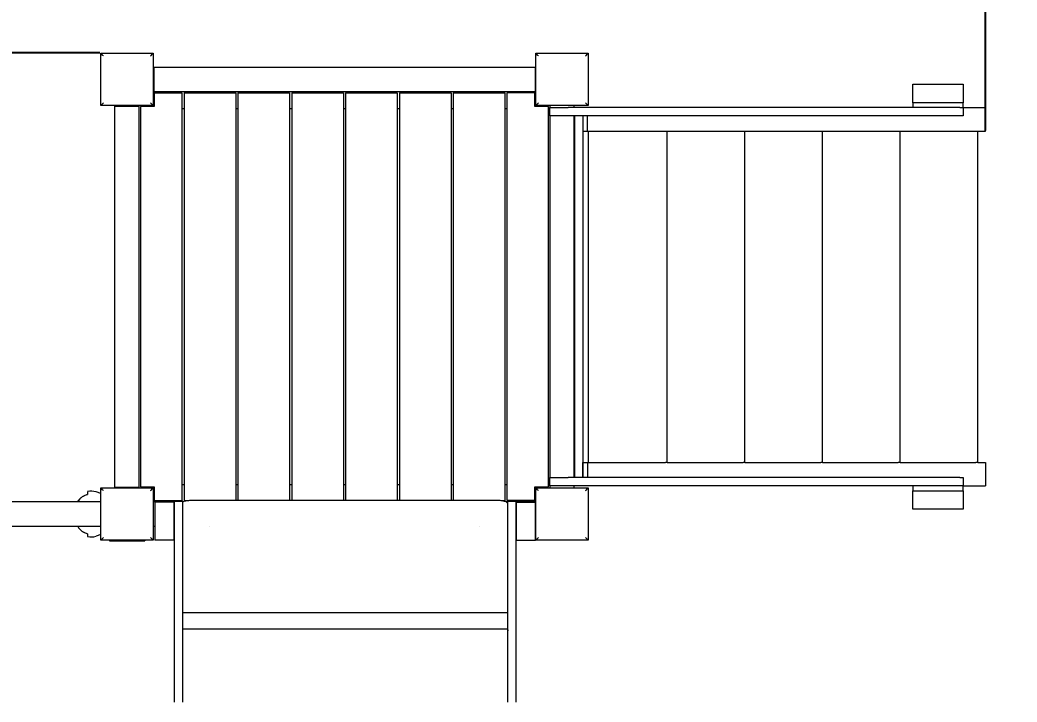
# Model space of a CAD drawing. Extents: x -4644 to 4111, y -3843 to 4581.
# Drawn here: x 149 to 1982, y 457 to 1712 of the extents above; entities that cross this region are included whole.
import ezdxf

# ---------------------------------------------------------------- set-up
doc = ezdxf.new("R2010")
doc.units = 0
doc.header["$LTSCALE"] = 5
doc.header["$PDMODE"] = 33
doc.header["$PDSIZE"] = 20
doc.linetypes.add('HIDDEN', pattern=[0.375, 0.25, -0.125])
doc.layers.get('Defpoints').update_dxf_attribs({"linetype": 'CONTINUOUS'})
for name, color, linetype in [('LCPROD_FALLINGSPACE', 63, 'HIDDEN'), ('Lg_area', 4, 'CONTINUOUS'), ('Lg_dim', 7, 'CONTINUOUS'), ('Lg_prod', 40, 'CONTINUOUS')]:
    doc.layers.add(name, color=color, linetype=linetype)
doc.styles.add('LG1', font='arial.ttf', dxfattribs={"height": 185})
doc.styles.get("Standard").update_dxf_attribs({"font": 'SIMPLEX'})
doc.dimstyles.new('LG_DIM', dxfattribs={"dimtxt": 2.5, "dimasz": 2.5, "dimexe": 1.25, "dimexo": 0.625, "dimtad": 1, "dimdec": 4, "dimdsep": 46, "dimlunit": 6, "dimtxsty": 'STANDARD', "dimcen": 2.5, "dimadec": 0, "dimazin": 0, "dimtfac": 1, "dimtdec": 4, "dimtmove": 0, "dimatfit": 3, "dimfxl": 1, "dimtolj": 1, "dimtzin": 0, "dimarcsym": 0})

# ---------------------------------------------------------------- blocks, each defined once
blk = doc.blocks.new('*D4')
at = {"layer": 'Defpoints', "color": 0}
for p in [(1167, 3125.3), (1050.3, -3127.7), (3830.4, -3127.7)]:
    blk.add_point(p, dxfattribs=at)
at = {"layer": 'Lg_dim', "color": 0, "lineweight": -2}
for p, q in [((1168, 3125.3), (3880.4, 3125.3)), ((3830.4, 3005.3), (3830.4, 143.3)), ((3830.4, -3007.7), (3830.4, -145.6)), ((1051.3, -3127.7), (3880.4, -3127.7))]:
    blk.add_line(p, q, dxfattribs=at)
at = {"layer": 'Lg_dim', "color": 0}
for points in [[(3850.4, 3005.3), (3810.4, 3005.3), (3830.4, 3125.3)], [(3810.4, -3007.7), (3850.4, -3007.7), (3830.4, -3127.7)]]:
    blk.add_solid(points, dxfattribs=at)
at = {"layer": 'Lg_dim', "color": 4, "insert": (3830.4, -1.2), "char_height": 185, "attachment_point": 5, "style": 'LG1'}
blk.add_mtext('\\A1;6250', dxfattribs=at)
blk = doc.blocks.new('*D5')
at = {"layer": 'Defpoints', "color": 0}
for p in [(2836, 802.8), (-3507, 787.6), (-3507, -3721.8)]:
    blk.add_point(p, dxfattribs=at)
at = {"layer": 'Lg_dim', "color": 0, "lineweight": -2}
for p, q in [((2836, 801.8), (2836, -3771.8)), ((-3507, 786.6), (-3507, -3771.8)), ((-3387, -3721.8), (-794.7, -3721.8)), ((2716, -3721.8), (-142.5, -3721.8))]:
    blk.add_line(p, q, dxfattribs=at)
at = {"layer": 'Lg_dim', "color": 0}
for points in [[(-3387, -3701.8), (-3387, -3741.8), (-3507, -3721.8)], [(2716, -3741.8), (2716, -3701.8), (2836, -3721.8)]]:
    blk.add_solid(points, dxfattribs=at)
at = {"layer": 'Lg_dim', "color": 4, "insert": (-468.6, -3721.8), "char_height": 185, "attachment_point": 5, "style": 'LG1'}
blk.add_mtext('\\A1;6340', dxfattribs=at)
blk = doc.blocks.new('*D6')
at = {"layer": 'Defpoints', "color": 0}
for p in [(-4363.7, 1651.6), (296.7, 1651.6), (458.7, -1244.5)]:
    blk.add_point(p, dxfattribs=at)
at = {"layer": 'Lg_dim', "color": 0, "lineweight": -2}
for p, q in [((295.7, 1651.6), (-4413.7, 1651.6)), ((-4363.7, 1531.6), (-4363.7, 347.9)), ((-4363.7, -1124.5), (-4363.7, 59.1)), ((457.7, -1244.5), (-4413.7, -1244.5))]:
    blk.add_line(p, q, dxfattribs=at)
at = {"layer": 'Lg_dim', "color": 0}
for points in [[(-4343.7, 1531.6), (-4383.7, 1531.6), (-4363.7, 1651.6)], [(-4383.7, -1124.5), (-4343.7, -1124.5), (-4363.7, -1244.5)]]:
    blk.add_solid(points, dxfattribs=at)
at = {"layer": 'Lg_dim', "color": 4, "insert": (-4363.7, 203.5), "char_height": 185, "attachment_point": 5, "style": 'LG1'}
blk.add_mtext('\\A1;2900', dxfattribs=at)
blk = doc.blocks.new('*D7')
at = {"layer": 'Defpoints', "color": 0}
for p in [(1924.4, 3427.1), (1924.4, 1507.8), (-2103.8, 821.8)]:
    blk.add_point(p, dxfattribs=at)
at = {"layer": 'Lg_dim', "color": 0, "lineweight": -2}
for p, q in [((-2103.8, 822.8), (-2103.8, 3477.1)), ((1924.4, 1508.8), (1924.4, 3477.1)), ((-1983.8, 3427.1), (-419, 3427.1)), ((1804.4, 3427.1), (239.6, 3427.1))]:
    blk.add_line(p, q, dxfattribs=at)
at = {"layer": 'Lg_dim', "color": 0}
for points in [[(-1983.8, 3447.1), (-1983.8, 3407.1), (-2103.8, 3427.1)], [(1804.4, 3407.1), (1804.4, 3447.1), (1924.4, 3427.1)]]:
    blk.add_solid(points, dxfattribs=at)
at = {"layer": 'Lg_dim', "color": 4, "insert": (-89.7, 3427.1), "char_height": 185, "attachment_point": 5, "style": 'LG1'}
blk.add_mtext('\\A1;4030', dxfattribs=at)

msp = doc.modelspace()

# ---------------------------------------------------------------- linework, layer by layer
at = {"layer": 'LCPROD_FALLINGSPACE', "linetype": 'Continuous', "lineweight": 0}
msp.add_arc((1910, 1602.8), 1500, 0, 90, dxfattribs=at)
at = {"layer": 'Lg_area', "linetype": 'Continuous', "lineweight": 0}
msp.add_arc((1336, 1602.8), 1500, 0, 85.6683, dxfattribs=at)
at = {"layer": 'Lg_prod', "linetype": 'Continuous', "lineweight": 0}
for p, q in [((297.5, 1554.8), (297.5, 1650.8)), ((297.5, 1650.8), (393.5, 1650.8)), ((393.5, 1650.8), (393.5, 1554.8)), ((1097.5, 1554.8), (1097.5, 1650.8)), ((1097.5, 1650.8), (1193.5, 1650.8)), ((1193.5, 1650.8), (1193.5, 1554.8)), ((395, 1625.3), (393.5, 1625.3)), ((393.5, 1625.3), (393.5, 1580.3)), ((395, 1625.3), (1096, 1625.3)), ((395, 1625.3), (395, 1580.3)), ((1097.5, 1625.3), (1096, 1625.3)), ((1096, 1625.3), (1096, 1580.3)), ((1097.5, 1580.3), (1097.5, 1625.3)), ((393.5, 1580.3), (395, 1580.3)), ((394.5, 1552.8), (394.5, 1580.3)), ((395, 1580.3), (1096, 1580.3)), ((395.5, 1577.8), (395.5, 1552.8)), ((395.5, 1577.8), (446.5, 1577.8)), ((446.5, 1577.8), (446.5, 827.8)), ((450.5, 1577.8), (545.5, 1577.8)), ((450.5, 1577.8), (450.5, 827.8)), ((545.5, 1577.8), (545.5, 828.4)), ((549.5, 1577.8), (644.5, 1577.8)), ((549.5, 1577.8), (549.5, 828.4)), ((644.5, 1577.8), (644.5, 828.4)), ((648.5, 1577.8), (743.5, 1577.8)), ((648.5, 1577.8), (648.5, 828.4)), ((743.5, 1577.8), (743.5, 828.4)), ((747.5, 1577.8), (842.5, 1577.8)), ((747.5, 1577.8), (747.5, 828.4)), ((842.5, 1577.8), (842.5, 828.4)), ((846.5, 1577.8), (941.5, 1577.8)), ((846.5, 1577.8), (846.5, 828.4)), ((941.5, 1577.8), (941.5, 828.4)), ((945.5, 1577.8), (1040.5, 1577.8)), ((945.5, 1577.8), (945.5, 828.4)), ((1040.5, 1577.8), (1040.5, 827.8)), ((1044.5, 827.8), (1044.5, 1577.8)), ((1095.5, 1577.8), (1044.5, 1577.8)), ((1095.5, 1552.8), (1095.5, 1577.8)), ((1096, 1580.3), (1097.5, 1580.3)), ((1096.5, 1552.8), (1096.5, 1580.3)), ((1790.4, 1559.8), (1790.4, 1593.8)), ((1790.4, 1593.8), (1883.4, 1593.8)), ((1883.4, 1593.8), (1883.4, 1559.8)), ((1883.4, 1559.8), (1790.4, 1559.8)), ((1790.4, 1559.8), (1790.4, 1550.8)), ((1883.4, 1550.8), (1883.4, 1559.8)), ((393.5, 1554.8), (297.5, 1554.8)), ((323, 1554.8), (323, 1553.3)), ((368, 1554.8), (323, 1554.8)), ((323, 852.3), (323, 1553.3)), ((323, 1553.3), (368, 1553.3)), ((368, 1553.3), (368, 1554.8)), ((368, 852.3), (368, 1553.3)), ((370.5, 1552.8), (370.5, 852.8)), ((395.5, 1552.8), (370.5, 1552.8)), ((450.5, 1548.4), (446.5, 1548.4)), ((549.5, 1548.4), (545.5, 1548.4)), ((648.5, 1548.4), (644.5, 1548.4)), ((747.5, 1548.4), (743.5, 1548.4)), ((846.5, 1548.4), (842.5, 1548.4)), ((945.5, 1548.4), (941.5, 1548.4)), ((1044.5, 1548.4), (1040.5, 1548.4)), ((1120.5, 1552.8), (1095.5, 1552.8)), ((1193.5, 1554.8), (1097.5, 1554.8)), ((1120.5, 852.8), (1120.5, 1552.8)), ((1123, 1554.8), (1123, 1550.8)), ((1168, 1554.8), (1123, 1554.8)), ((1123, 1535.8), (1123, 1550.8)), ((1123, 1550.8), (1128.7, 1550.8)), ((1128.7, 1550.8), (1157, 1550.8)), ((1877.4, 1550.8), (1157, 1550.8)), ((1168, 1550.8), (1168, 1554.8)), ((1877.4, 1550.8), (1883.3, 1550.8)), ((1883.3, 1550.8), (1883.4, 1550.8)), ((1883.4, 1550.8), (1924.4, 1550.8)), ((1883.4, 1550.8), (1883.4, 1535.8)), ((1924.4, 1507.8), (1924.4, 1550.8)), ((1123, 1535.8), (1123, 869.8)), ((1128.7, 1535.8), (1123, 1535.8)), ((1157, 1535.8), (1128.7, 1535.8)), ((1877.4, 1535.8), (1157, 1535.8)), ((1168, 869.8), (1168, 1535.8)), ((1168.5, 1535.8), (1168.5, 869.8)), ((1183.5, 1535.8), (1183.5, 1507.8)), ((1183.5, 1535.8), (1183.5, 869.8)), ((1192.3, 1507.8), (1192.3, 1535.8)), ((1883.4, 1535.8), (1877.4, 1535.8)), ((1168.5, 1507.8), (1168, 1507.8)), ((1183.5, 1507.8), (1192.3, 1507.8)), ((1192.3, 1507.8), (1335.7, 1507.8)), ((1194, 897.8), (1194, 1507.8)), ((1335.7, 1507.8), (1339, 1507.8)), ((1339, 1507.8), (1478.5, 1507.8)), ((1339, 897.8), (1339, 1507.8)), ((1478.5, 1507.8), (1481.7, 1507.8)), ((1481.7, 1507.8), (1621.2, 1507.8)), ((1481.7, 897.8), (1481.7, 1507.8)), ((1621.2, 1507.8), (1624.4, 1507.8)), ((1624.4, 1507.8), (1763.9, 1507.8)), ((1624.4, 897.8), (1624.4, 1507.8)), ((1763.9, 1507.8), (1767.2, 1507.8)), ((1767.2, 1507.8), (1906.6, 1507.8)), ((1767.2, 897.8), (1767.2, 1507.8)), ((1906.6, 1507.8), (1909.9, 1507.8)), ((1909.9, 1507.8), (1924.4, 1507.8)), ((1909.9, 897.8), (1909.9, 1507.8)), ((1168.5, 897.8), (1168, 897.8)), ((1183.5, 869.8), (1183.5, 897.8)), ((1183.5, 897.8), (1192.3, 897.8)), ((1192.3, 897.8), (1335.7, 897.8)), ((1192.3, 897.8), (1192.3, 869.8)), ((1339, 897.8), (1335.7, 897.8)), ((1339, 897.8), (1478.5, 897.8)), ((1481.7, 897.8), (1478.5, 897.8)), ((1481.7, 897.8), (1621.2, 897.8)), ((1624.4, 897.8), (1621.2, 897.8)), ((1624.4, 897.8), (1763.9, 897.8)), ((1767.2, 897.8), (1763.9, 897.8)), ((1767.2, 897.8), (1906.6, 897.8)), ((1909.9, 897.8), (1906.6, 897.8)), ((1909.9, 897.8), (1924.4, 897.8)), ((1924.4, 897.8), (1924.4, 854.8)), ((1123, 854.8), (1123, 869.8)), ((1123, 869.8), (1128.7, 869.8)), ((1128.7, 869.8), (1157, 869.8)), ((1877.4, 869.8), (1157, 869.8)), ((1877.4, 869.8), (1883.4, 869.8)), ((1883.4, 869.8), (1883.4, 854.8)), ((273, 844), (273, 839)), ((297.5, 840.5), (288.5, 843.6)), ((297.5, 754.8), (297.5, 850.8)), ((297.5, 850.8), (393.5, 850.8)), ((323, 852.3), (323, 850.8)), ((323, 852.3), (368, 852.3)), ((323, 850.8), (368, 850.8)), ((368, 850.8), (368, 852.3)), ((370.5, 852.8), (395.5, 852.8)), ((393.5, 850.8), (393.5, 754.8)), ((394.5, 852.8), (394.5, 825.3)), ((395.5, 852.8), (395.5, 827.8)), ((446.5, 857.2), (450.5, 857.2)), ((545.5, 857.2), (549.5, 857.2)), ((644.5, 857.2), (648.5, 857.2)), ((743.5, 857.2), (747.5, 857.2)), ((842.5, 857.2), (846.5, 857.2)), ((941.5, 857.2), (945.5, 857.2)), ((1040.5, 857.2), (1044.5, 857.2)), ((1095.5, 852.8), (1120.5, 852.8)), ((1095.5, 827.8), (1095.5, 852.8)), ((1096.5, 852.8), (1096.5, 825.3)), ((1097.5, 754.8), (1097.5, 850.8)), ((1097.5, 850.8), (1193.5, 850.8)), ((1123, 854.8), (1123, 850.8)), ((1128.7, 854.8), (1123, 854.8)), ((1123, 850.8), (1168, 850.8)), ((1157, 854.8), (1128.7, 854.8)), ((1877.4, 854.8), (1157, 854.8)), ((1168, 850.8), (1168, 854.8)), ((1193.5, 850.8), (1193.5, 754.8)), ((1790.4, 854.8), (1790.4, 845.8)), ((1790.4, 845.8), (1883.4, 845.8)), ((1790.4, 811.8), (1790.4, 845.8)), ((1883.3, 854.8), (1877.4, 854.8)), ((1883.4, 854.8), (1883.3, 854.8)), ((1883.4, 854.8), (1924.4, 854.8)), ((1883.4, 845.8), (1883.4, 854.8)), ((1883.4, 845.8), (1883.4, 811.8)), ((297.5, 825.3), (-2006.5, 825.3)), ((297.5, 780.3), (297.5, 825.3)), ((433.1, 825.3), (393.5, 825.3)), ((393.5, 825.3), (393.5, 780.3)), ((395.5, 827.8), (446.5, 827.8)), ((433.1, 811.8), (433.1, 826.8)), ((433.1, 826.8), (448.1, 826.8)), ((448.1, 811.8), (448.1, 826.8)), ((448.3, 825.3), (448.1, 825.3)), ((450.5, 827.8), (456.9, 827.8)), ((465.5, 828.4), (1025.5, 828.4)), ((1034.1, 827.8), (1040.5, 827.8)), ((1046, 825.3), (1042.7, 825.3)), ((1095.5, 827.8), (1044.5, 827.8)), ((1046, 811.8), (1046, 826.8)), ((1046, 826.8), (1061, 826.8)), ((1061, 811.8), (1061, 826.8)), ((1097.5, 825.3), (1061, 825.3)), ((1097.5, 780.3), (1097.5, 825.3)), ((396.8, 824.9), (396.8, 754.9)), ((431.8, 824.9), (396.8, 824.9)), ((431.8, 824.9), (431.8, 754.9)), ((433.1, 516.8), (433.1, 811.8)), ((448.1, 516.8), (448.1, 811.8)), ((1045.5, 821.2), (1045.5, 779.8)), ((1046, 516.8), (1046, 811.8)), ((1061, 516.8), (1061, 811.8)), ((1061.8, 754.9), (1061.8, 824.9)), ((1061.8, 824.9), (1096.8, 824.9)), ((1096.8, 754.9), (1096.8, 824.9)), ((1883.4, 811.8), (1790.4, 811.8)), ((-2006.5, 780.3), (297.5, 780.3)), ((393.5, 780.3), (396.8, 780.3)), ((431.8, 780.3), (433.1, 780.3)), ((497.2, 780.3), (497.2, 780.3)), ((993.8, 780.3), (993.8, 780.3)), ((1045.5, 780.3), (1046, 780.3)), ((1045.5, 779.8), (1045.5, 733.8)), ((1061, 780.3), (1061.8, 780.3)), ((1096.8, 780.3), (1097.5, 780.3)), ((273, 766.6), (273, 761.6)), ((297.5, 765.1), (288.5, 762)), ((393.5, 754.8), (297.5, 754.8)), ((313, 754.8), (313, 753.3)), ((313, 753.3), (378, 753.3)), ((378, 754.8), (378, 753.3)), ((431.8, 754.9), (396.8, 754.9)), ((1061.8, 754.9), (1096.8, 754.9)), ((1193.5, 754.8), (1097.5, 754.8)), ((448.1, 621.8), (1045.8, 621.8)), ((1045.8, 591.8), (1045.8, 621.8)), ((448.1, 591.8), (1045.8, 591.8)), ((433.1, 456.8), (433.1, 516.8)), ((448.1, 456.8), (448.1, 516.8)), ((1046, 456.8), (1046, 516.8)), ((1061, 456.8), (1061, 516.8))]:
    msp.add_line(p, q, dxfattribs=at)
for centre, start, end in [((280.1, 819), 71, 105.7753), ((280.1, 786.6), 254.2247, 289)]:
    msp.add_arc(centre, 26, start, end, dxfattribs=at)
for centre, major_axis, start_param, end_param in [((318.9, 815.1), (66.8, 11.6), 2.659657, 2.685459), ((318.9, 790.5), (-66.8, 11.6), 0.456134, 0.481936)]:
    msp.add_ellipse(centre, major_axis=major_axis, ratio=0.701836, start_param=start_param, end_param=end_param, dxfattribs=at)
for points, knots in [([(302.1, 1646.2), (302.1, 1646.2), (302.1, 1646.2), (301.6, 1646.7), (301, 1647.2), (299.4, 1648.8), (298.6, 1649.7), (297.7, 1650.6), (297.5, 1650.8), (297.5, 1650.8)], [-0.054665, -0.054665, -0.054665, -0.054665, 0, 0, 2.886993, 2.886993, 9.76026, 9.76026, 14.748006, 14.748006, 14.748006, 14.748006]), ([(388.9, 1646.2), (388.9, 1646.2), (388.9, 1646.2), (389.4, 1646.7), (390, 1647.2), (391.6, 1648.8), (392.4, 1649.7), (393.3, 1650.6), (393.5, 1650.8), (393.5, 1650.8)], [-0.054665, -0.054665, -0.054665, -0.054665, 0, 0, 2.886993, 2.886993, 9.76026, 9.76026, 14.748006, 14.748006, 14.748006, 14.748006]), ([(1102.1, 1646.2), (1102.1, 1646.2), (1102.1, 1646.2), (1101.6, 1646.7), (1101, 1647.2), (1099.4, 1648.8), (1098.6, 1649.7), (1097.7, 1650.6), (1097.5, 1650.8), (1097.5, 1650.8)], [-0.054665, -0.054665, -0.054665, -0.054665, 0, 0, 2.886993, 2.886993, 9.76026, 9.76026, 14.748006, 14.748006, 14.748006, 14.748006]), ([(1188.9, 1646.2), (1188.9, 1646.2), (1188.9, 1646.2), (1189.4, 1646.7), (1190, 1647.2), (1191.6, 1648.8), (1192.4, 1649.7), (1193.3, 1650.6), (1193.5, 1650.8), (1193.5, 1650.8)], [-0.054665, -0.054665, -0.054665, -0.054665, 0, 0, 2.886993, 2.886993, 9.76026, 9.76026, 14.748006, 14.748006, 14.748006, 14.748006]), ([(302.1, 1559.4), (302.1, 1559.4), (302.1, 1559.4), (301.6, 1558.8), (301, 1558.3), (299.4, 1556.7), (298.6, 1555.9), (297.7, 1555), (297.5, 1554.8), (297.5, 1554.8)], [-0.054665, -0.054665, -0.054665, -0.054665, 0, 0, 2.886993, 2.886993, 9.76026, 9.76026, 14.748006, 14.748006, 14.748006, 14.748006]), ([(393.5, 1554.8), (393.5, 1554.8), (393.3, 1555), (392.4, 1555.9), (391.6, 1556.7), (390, 1558.3), (389.4, 1558.8), (388.9, 1559.4), (388.9, 1559.4), (388.9, 1559.4)], [20.558259, 20.558259, 20.558259, 20.558259, 24.227592, 24.227592, 29.284044, 29.284044, 31.407917, 31.407917, 31.448132, 31.448132, 31.448132, 31.448132]), ([(1102.1, 1559.4), (1102.1, 1559.4), (1102.1, 1559.4), (1101.6, 1558.8), (1101, 1558.3), (1099.4, 1556.7), (1098.6, 1555.9), (1097.7, 1555), (1097.5, 1554.8), (1097.5, 1554.8)], [-0.054665, -0.054665, -0.054665, -0.054665, 0, 0, 2.886993, 2.886993, 9.76026, 9.76026, 14.748006, 14.748006, 14.748006, 14.748006]), ([(1193.5, 1554.8), (1193.5, 1554.8), (1193.3, 1555), (1192.4, 1555.9), (1191.6, 1556.7), (1190, 1558.3), (1189.4, 1558.8), (1188.9, 1559.4), (1188.9, 1559.4), (1188.9, 1559.4)], [20.558259, 20.558259, 20.558259, 20.558259, 24.227592, 24.227592, 29.284044, 29.284044, 31.407917, 31.407917, 31.448132, 31.448132, 31.448132, 31.448132]), ([(302.1, 846.2), (302.1, 846.2), (302.1, 846.2), (301.6, 846.7), (301, 847.2), (299.4, 848.8), (298.6, 849.7), (297.7, 850.6), (297.5, 850.8), (297.5, 850.8)], [-0.054665, -0.054665, -0.054665, -0.054665, 0, 0, 2.886993, 2.886993, 9.76026, 9.76026, 14.748006, 14.748006, 14.748006, 14.748006]), ([(388.9, 846.2), (388.9, 846.2), (388.9, 846.2), (389.4, 846.7), (390, 847.2), (391.6, 848.8), (392.4, 849.7), (393.3, 850.6), (393.5, 850.8), (393.5, 850.8)], [-0.054665, -0.054665, -0.054665, -0.054665, 0, 0, 2.886993, 2.886993, 9.76026, 9.76026, 14.748006, 14.748006, 14.748006, 14.748006]), ([(1102.1, 846.2), (1102.1, 846.2), (1102.1, 846.2), (1101.6, 846.7), (1101, 847.2), (1099.4, 848.8), (1098.6, 849.7), (1097.7, 850.6), (1097.5, 850.8), (1097.5, 850.8)], [-0.054665, -0.054665, -0.054665, -0.054665, 0, 0, 2.886993, 2.886993, 9.76026, 9.76026, 14.748006, 14.748006, 14.748006, 14.748006]), ([(1188.9, 846.2), (1188.9, 846.2), (1188.9, 846.2), (1189.4, 846.7), (1190, 847.2), (1191.6, 848.8), (1192.4, 849.7), (1193.3, 850.6), (1193.5, 850.8), (1193.5, 850.8)], [-0.054665, -0.054665, -0.054665, -0.054665, 0, 0, 2.886993, 2.886993, 9.76026, 9.76026, 14.748006, 14.748006, 14.748006, 14.748006]), ([(255.9, 826.5), (256.6, 827.9), (257.5, 829.2), (258.9, 830.8), (259.2, 831.1), (259.8, 831.8), (260.1, 832.1), (261.1, 833), (261.8, 833.5), (263.3, 834.6), (264.1, 835.1), (265.3, 835.9), (265.7, 836.1), (266.5, 836.5), (267, 836.8), (269.2, 837.8), (271, 838.5), (273, 839)], [0.00000056, 0.00000056, 0.00000056, 0.00000056, 0.00599976, 0.00599976, 0.00749957, 0.00749957, 0.00899937, 0.00899937, 0.01199897, 0.01199897, 0.01499857, 0.01499857, 0.01649837, 0.01649837, 0.01799817, 0.01799817, 0.02399737, 0.02399737, 0.02399737, 0.02399737]), ([(258.8, 830.7), (258.8, 830.7), (258.7, 830.6), (257.5, 829.2), (256.6, 827.9), (255.9, 826.5)], [0.017683201, 0.017683201, 0.017683201, 0.017683201, 0.018003575, 0.018003575, 0.024004698, 0.024004698, 0.024004698, 0.024004698]), ([(258.1, 829.8), (258.3, 830.1), (258.5, 830.3), (258.9, 830.8), (259.2, 831.1), (259.8, 831.8), (260.1, 832.1), (260.6, 832.5), (260.8, 832.7), (261, 832.8)], [0.00495113, 0.00495113, 0.00495113, 0.00495113, 0.005999765, 0.005999765, 0.007499565, 0.007499565, 0.008999366, 0.008999366, 0.009725422, 0.009725422, 0.009725422, 0.009725422]), ([(258.1, 829.8), (258.3, 830.1), (258.5, 830.3), (258.9, 830.8), (259.2, 831.1), (259.8, 831.8), (260.1, 832.1), (260.6, 832.5), (260.8, 832.7), (261, 832.8)], [0.00495113, 0.00495113, 0.00495113, 0.00495113, 0.005999765, 0.005999765, 0.007499565, 0.007499565, 0.008999366, 0.008999366, 0.009725422, 0.009725422, 0.009725422, 0.009725422]), ([(258.1, 829.8), (258.3, 830.1), (258.5, 830.3), (258.9, 830.8), (259.2, 831.1), (259.8, 831.8), (260.1, 832.1), (260.6, 832.5), (260.8, 832.7), (261, 832.8)], [0.00495113, 0.00495113, 0.00495113, 0.00495113, 0.005999765, 0.005999765, 0.007499565, 0.007499565, 0.008999366, 0.008999366, 0.009725422, 0.009725422, 0.009725422, 0.009725422]), ([(258.1, 829.8), (258.3, 830.1), (258.5, 830.3), (258.9, 830.8), (259.2, 831.1), (259.8, 831.8), (260.1, 832.1), (260.6, 832.5), (260.8, 832.7), (261, 832.8)], [0.00495113, 0.00495113, 0.00495113, 0.00495113, 0.005999765, 0.005999765, 0.007499565, 0.007499565, 0.008999366, 0.008999366, 0.009725422, 0.009725422, 0.009725422, 0.009725422]), ([(448.1, 825.1), (448.2, 825.2), (448.2, 825.2), (449.1, 825.7), (449.9, 826.1), (451.7, 826.7), (452.8, 827), (455, 827.5), (456.2, 827.7), (458.7, 828), (459.9, 828.1), (462.5, 828.3), (463.8, 828.4), (465.2, 828.4), (465.4, 828.4), (465.5, 828.4)], [8.414848, 8.414848, 8.414848, 8.414848, 8.990734, 8.990734, 13.24244, 13.24244, 17.674197, 17.674197, 21.832032, 21.832032, 25.820137, 25.820137, 29.721296, 29.721296, 30.126345, 30.126345, 30.126345, 30.126345]), ([(1025.5, 828.4), (1026.8, 828.4), (1028.1, 828.3), (1030.6, 828.2), (1031.8, 828.1), (1034.2, 827.8), (1035.3, 827.6), (1037.4, 827.2), (1038.4, 827), (1040.3, 826.4), (1041.1, 826.1), (1042.7, 825.3), (1043.4, 824.9), (1044.6, 823.8), (1045.1, 823.1), (1045.4, 821.9), (1045.5, 821.5), (1045.5, 821.2)], [0, 0, 0, 0, 3.823757, 3.823757, 7.68223, 7.68223, 11.574071, 11.574071, 15.539423, 15.539423, 19.637649, 19.637649, 23.972292, 23.972292, 28.363196, 28.363196, 30.119863, 30.119863, 30.119863, 30.119863]), ([(258.8, 774.8), (258.8, 774.9), (258.7, 775), (257.5, 776.3), (256.6, 777.7), (255.9, 779.1)], [0.017683201, 0.017683201, 0.017683201, 0.017683201, 0.018003575, 0.018003575, 0.024004698, 0.024004698, 0.024004698, 0.024004698]), ([(255.9, 779.1), (256.6, 777.7), (257.5, 776.3), (258.9, 774.7), (259.2, 774.4), (259.8, 773.8), (260.1, 773.5), (261.1, 772.6), (261.8, 772), (263.3, 771), (264.1, 770.4), (265.3, 769.7), (265.7, 769.5), (266.5, 769), (267, 768.8), (269.2, 767.8), (271, 767.1), (273, 766.6)], [0.00000056, 0.00000056, 0.00000056, 0.00000056, 0.00599976, 0.00599976, 0.00749957, 0.00749957, 0.00899937, 0.00899937, 0.01199897, 0.01199897, 0.01499857, 0.01499857, 0.01649837, 0.01649837, 0.01799817, 0.01799817, 0.02399737, 0.02399737, 0.02399737, 0.02399737]), ([(258.1, 775.7), (258.3, 775.5), (258.5, 775.3), (258.9, 774.7), (259.2, 774.4), (259.8, 773.8), (260.1, 773.5), (260.6, 773.1), (260.8, 772.9), (261, 772.8)], [0.00495113, 0.00495113, 0.00495113, 0.00495113, 0.005999765, 0.005999765, 0.007499565, 0.007499565, 0.008999366, 0.008999366, 0.009725422, 0.009725422, 0.009725422, 0.009725422]), ([(258.1, 775.7), (258.3, 775.5), (258.5, 775.3), (258.9, 774.7), (259.2, 774.4), (259.8, 773.8), (260.1, 773.5), (260.6, 773.1), (260.8, 772.9), (261, 772.8)], [0.00495113, 0.00495113, 0.00495113, 0.00495113, 0.005999765, 0.005999765, 0.007499565, 0.007499565, 0.008999366, 0.008999366, 0.009725422, 0.009725422, 0.009725422, 0.009725422]), ([(258.1, 775.7), (258.3, 775.5), (258.5, 775.3), (258.9, 774.7), (259.2, 774.4), (259.8, 773.8), (260.1, 773.5), (260.6, 773.1), (260.8, 772.9), (261, 772.8)], [0.00495113, 0.00495113, 0.00495113, 0.00495113, 0.005999765, 0.005999765, 0.007499565, 0.007499565, 0.008999366, 0.008999366, 0.009725422, 0.009725422, 0.009725422, 0.009725422]), ([(258.1, 775.7), (258.3, 775.5), (258.5, 775.3), (258.9, 774.7), (259.2, 774.4), (259.8, 773.8), (260.1, 773.5), (260.6, 773.1), (260.8, 772.9), (261, 772.8)], [0.00495113, 0.00495113, 0.00495113, 0.00495113, 0.005999765, 0.005999765, 0.007499565, 0.007499565, 0.008999366, 0.008999366, 0.009725422, 0.009725422, 0.009725422, 0.009725422]), ([(302.1, 759.4), (302.1, 759.4), (302.1, 759.4), (301.6, 758.8), (301, 758.3), (299.4, 756.7), (298.6, 755.9), (297.7, 755), (297.5, 754.8), (297.5, 754.8)], [-0.054665, -0.054665, -0.054665, -0.054665, 0, 0, 2.886993, 2.886993, 9.76026, 9.76026, 14.748006, 14.748006, 14.748006, 14.748006]), ([(393.5, 754.8), (393.5, 754.8), (393.3, 755), (392.4, 755.9), (391.6, 756.7), (390, 758.3), (389.4, 758.8), (388.9, 759.4), (388.9, 759.4), (388.9, 759.4)], [20.558259, 20.558259, 20.558259, 20.558259, 24.227592, 24.227592, 29.284044, 29.284044, 31.407917, 31.407917, 31.448132, 31.448132, 31.448132, 31.448132]), ([(1102.1, 759.4), (1102.1, 759.4), (1102.1, 759.4), (1101.6, 758.8), (1101, 758.3), (1099.4, 756.7), (1098.6, 755.9), (1097.7, 755), (1097.5, 754.8), (1097.5, 754.8)], [-0.054665, -0.054665, -0.054665, -0.054665, 0, 0, 2.886993, 2.886993, 9.76026, 9.76026, 14.748006, 14.748006, 14.748006, 14.748006]), ([(1193.5, 754.8), (1193.5, 754.8), (1193.3, 755), (1192.4, 755.9), (1191.6, 756.7), (1190, 758.3), (1189.4, 758.8), (1188.9, 759.4), (1188.9, 759.4), (1188.9, 759.4)], [20.558259, 20.558259, 20.558259, 20.558259, 24.227592, 24.227592, 29.284044, 29.284044, 31.407917, 31.407917, 31.448132, 31.448132, 31.448132, 31.448132]), ([(1045.5, 590.7), (1045.5, 590.4), (1045.5, 590), (1045.6, 589.3), (1045.7, 588.9), (1045.8, 588.3), (1045.9, 587.9), (1046, 587.6)], [0, 0, 0, 0, 1.076051, 1.076051, 2.139707, 2.139707, 3.173736, 3.173736, 3.173736, 3.173736])]:
    msp.add_open_spline(points, degree=3, knots=knots, dxfattribs=at)
for points in [[(264.5, 835.4), (264.5, 835.4), (264.6, 835.5), (264.7, 835.5)], [(264.5, 835.4), (264.5, 835.4), (264.6, 835.5), (264.7, 835.5)], [(264.5, 835.4), (264.5, 835.4), (264.6, 835.5), (264.7, 835.5)], [(264.5, 835.4), (264.5, 835.4), (264.6, 835.5), (264.7, 835.5)], [(264.5, 770.2), (264.5, 770.2), (264.6, 770.1), (264.7, 770.1)], [(264.5, 770.2), (264.5, 770.2), (264.6, 770.1), (264.7, 770.1)], [(264.5, 770.2), (264.5, 770.2), (264.6, 770.1), (264.7, 770.1)], [(264.5, 770.2), (264.5, 770.2), (264.6, 770.1), (264.7, 770.1)], [(1045.5, 733.8), (1045.5, 696.5), (1045.5, 659.2), (1045.5, 621.8)], [(1045.5, 591.8), (1045.5, 583.3), (1045.5, 574.7), (1045.5, 566.1)]]:
    msp.add_open_spline(points, degree=3, dxfattribs=at)

# ---------------------------------------------------------------- dimensions: what is measured, and where the dimension line sits
at = {"layer": 'Lg_dim'}
dim = msp.add_linear_dim(base=(1924.4, 3427.1), p1=(-2103.8, 821.8), p2=(1924.4, 1507.8), dimstyle='LG_DIM', override={"dimtxt": 185, "dimasz": 120, "dimexe": 50, "dimexo": 1, "dimgap": 50, "dimtad": 0, "dimtih": 1, "dimtoh": 1, "dimdec": 0, "dimrnd": 10, "dimlunit": 2, "dimtxsty": 'LG1', "dimclrt": 4, "dimadec": 4, "dimtdec": 0}, dxfattribs=at)
dim.commit()
dim.dimension.update_dxf_attribs({"geometry": '*D7', "text_midpoint": (-89.7, 3427.1)})
for base, p1, p2, picture, middle in [((3830.4, -3127.7), (1167, 3125.3), (1050.3, -3127.7), '*D4', (3830.4, -1.2)), ((-4363.7, 1651.6), (458.7, -1244.5), (296.7, 1651.6), '*D6', (-4363.7, 203.5))]:
    dim = msp.add_linear_dim(base=base, p1=p1, p2=p2, angle=90, dimstyle='LG_DIM', override={"dimtxt": 185, "dimasz": 120, "dimexe": 50, "dimexo": 1, "dimgap": 50, "dimtad": 0, "dimtih": 1, "dimtoh": 1, "dimdec": 0, "dimrnd": 10, "dimlunit": 2, "dimtxsty": 'LG1', "dimclrt": 4, "dimadec": 4, "dimtdec": 0}, dxfattribs=at)
    dim.commit()
    dim.dimension.update_dxf_attribs({"geometry": picture, "text_midpoint": middle})
dim = msp.add_linear_dim(base=(-3507, -3721.8), p1=(2836, 802.8), p2=(-3507, 787.6), dimstyle='LG_DIM', override={"dimtxt": 185, "dimasz": 120, "dimexe": 50, "dimexo": 1, "dimgap": 50, "dimtad": 0, "dimtih": 1, "dimtoh": 1, "dimdec": 0, "dimrnd": 10, "dimlunit": 2, "dimtxsty": 'LG1', "dimclrt": 4, "dimadec": 4, "dimtdec": 0}, dxfattribs=at)
dim.commit()
dim.dimension.update_dxf_attribs({"geometry": '*D5', "text_midpoint": (-468.6, -3721.8), "dimtype": 160})

doc.saveas('drawing.dxf')
